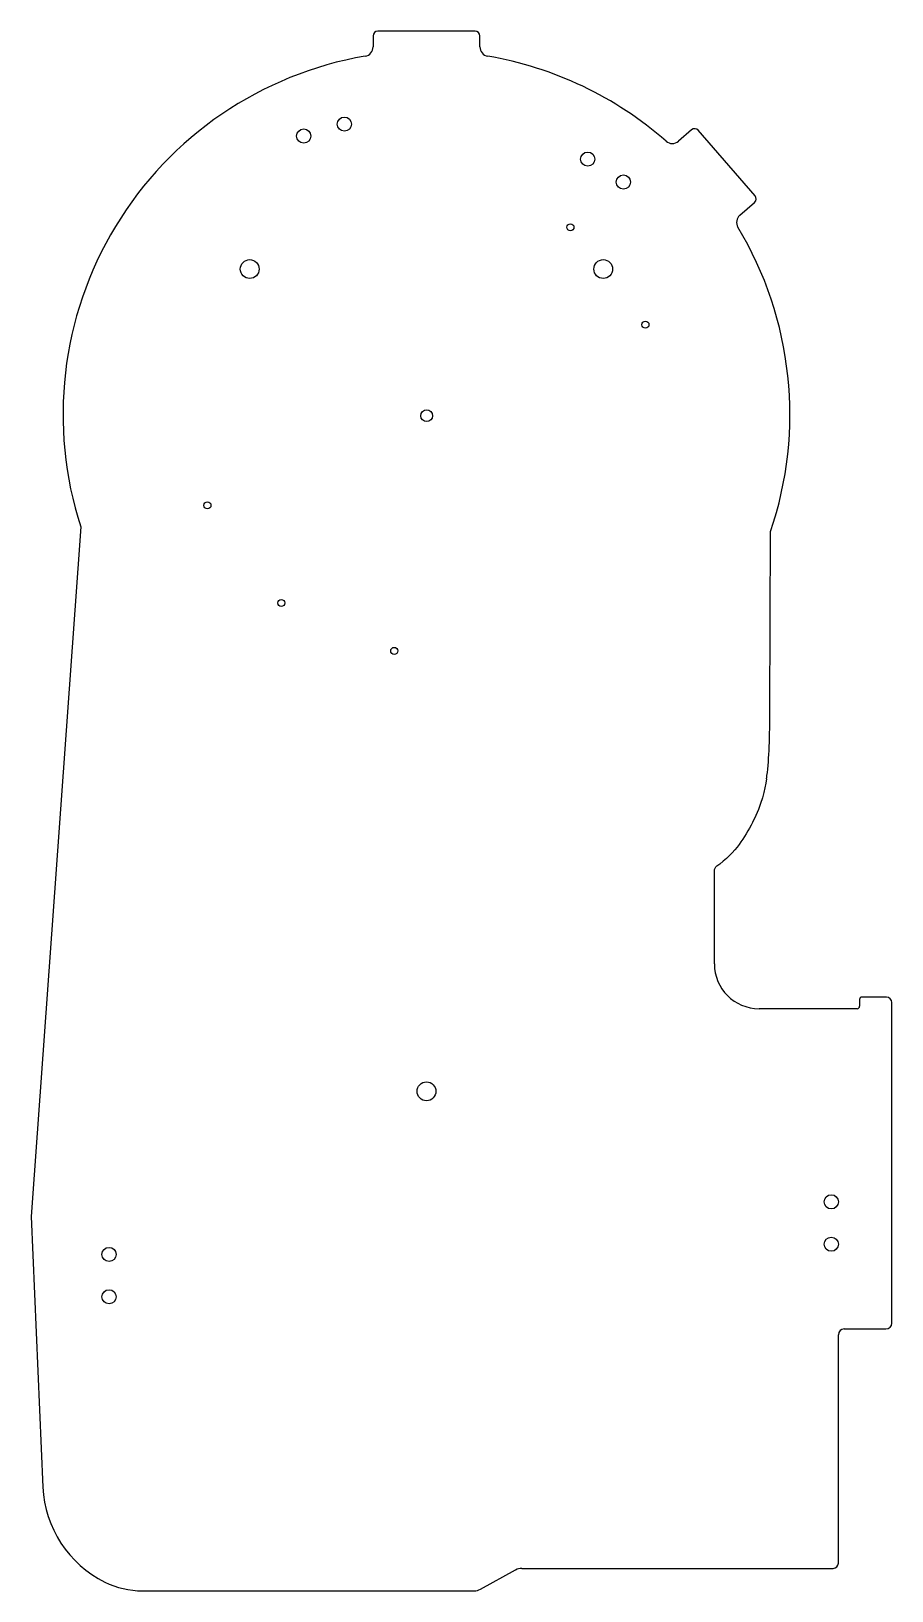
# Model space of a CAD drawing. Header units: millimetres. Extents: x -538 to -172, y -329 to 333.
import ezdxf

# ---------------------------------------------------------------- set-up
doc = ezdxf.new("R2010")
doc.units = ezdxf.units.MM
doc.layers.get('0').update_dxf_attribs({"linetype": 'CONTINUOUS'})

msp = doc.modelspace()

# ---------------------------------------------------------------- linework, layer by layer
for p, q in [((-392.69, 331.2), (-392.69, 326.54)), ((-349.31, 333.2), (-390.69, 333.2)), ((-347.31, 326.54), (-347.31, 331.2)), ((-257.34, 291.31), (-262.93, 286.46)), ((-230.42, 263.29), (-254.52, 291.1)), ((-236.87, 255.05), (-230.62, 260.47)), ((-516.87, 122.77), (-537.92, -170.1)), ((-224.1, 44.82), (-223.83, 120.67)), ((-247.7, -22.8), (-247.04, -21.66)), ((-247.7, -62.9), (-247.7, -22.8)), ((-186, -78), (-186, -80.9)), ((-174.55, -77), (-185, -77)), ((-172.3, -215.4), (-172.3, -79.25)), ((-187, -81.9), (-228.7, -81.9)), ((-537.92, -170.1), (-532.92, -285.1)), ((-192.5, -217.9), (-174.8, -217.9)), ((-195, -317.35), (-195, -220.4)), ((-347.07, -328.44), (-332.14, -320.27)), ((-329.5, -319.6), (-197.25, -319.6)), ((-490.61, -329.11), (-349.71, -329.11))]:
    msp.add_line(p, q)
for centre, radius in [((-422.15, 288.68), 3), ((-404.88, 293.75), 3), ((-301.49, 278.88), 3), ((-286.35, 269.15), 3), ((-308.83, 249.93), 1.5), ((-445.1, 232.2), 4), ((-294.9, 232.2), 4), ((-276.96, 208.57), 1.5), ((-369.92, 169.9), 2.5), ((-463.04, 131.85), 1.5), ((-431.67, 90.38), 1.5), ((-383.69, 70.03), 1.5), ((-370, -117), 4), ((-198, -163.93), 3), ((-504.86, -186.25), 3), ((-198, -181.93), 3), ((-504.84, -204.25), 3)]:
    msp.add_circle(centre, radius)
for centre, radius, start, end in [((-390.69, 331.2), 2, 90, 180), ((-349.31, 331.2), 2, 0, 90), ((-396.69, 326.54), 4, -80.29998, 0), ((-343.31, 326.54), 4, 180, 260.29998), ((-370, 170.4), 154.4, 99.70002, 197.96785), ((-370, 170.4), 154.4, 48.74573, 80.29998), ((-256.03, 289.79), 2, 40.90909, 130.90909), ((-265.55, 289.48), 4, 228.74573, 310.90909), ((-231.93, 261.98), 2, -49.09091, 40.90909), ((-234.25, 252.03), 4, 130.90909, 211.02057), ((-370, 170.4), 154.4, -18.78944, 31.02057), ((-228.7, -62.9), 19, 180, 270), ((-185, -78), 1, 90, 180), ((-174.55, -79.25), 2.25, 0, 90), ((-187, -80.9), 1, -90, 0), ((-192.5, -220.4), 2.5, 90, 180), ((-174.8, -215.4), 2.5, -90, 0), ((-485.79, -283.05), 47.18, 182.48955, 243.79955), ((-197.25, -317.35), 2.25, -90, 0), ((-329.5, -325.1), 5.5, 90, 118.6679), ((-490.61, -292.86), 36.25, 243.79955, 270), ((-349.71, -323.61), 5.5, 270, 298.6679)]:
    msp.add_arc(centre, radius, start, end)
for points, knots in [([(-225.33, 17.06), (-224.86, 20.69), (-224.58, 24.8), (-224.19, 34.36), (-224.12, 39.85), (-224.1, 44.82)], [-2.858133, -2.858133, -2.858133, -2.858133, -1.491425, -1.491425, 0, 0, 0, 0]), ([(-225.52, 15.71), (-226.21, 11.02), (-227.53, 5.03), (-233.08, -5.99), (-235.04, -9.29), (-239.37, -15.1), (-242.5, -18.63), (-247.04, -21.66)], [0, 0, 0, 0, 1.422936, 1.422936, 2.010598, 2.010598, 2.603396, 2.603396, 2.603396, 2.603396])]:
    msp.add_open_spline(points, degree=3, knots=knots)
msp.add_open_spline([(-225.52, 15.71), (-225.45, 16.16), (-225.39, 16.61), (-225.33, 17.06)], degree=3)

doc.saveas('drawing.dxf')
